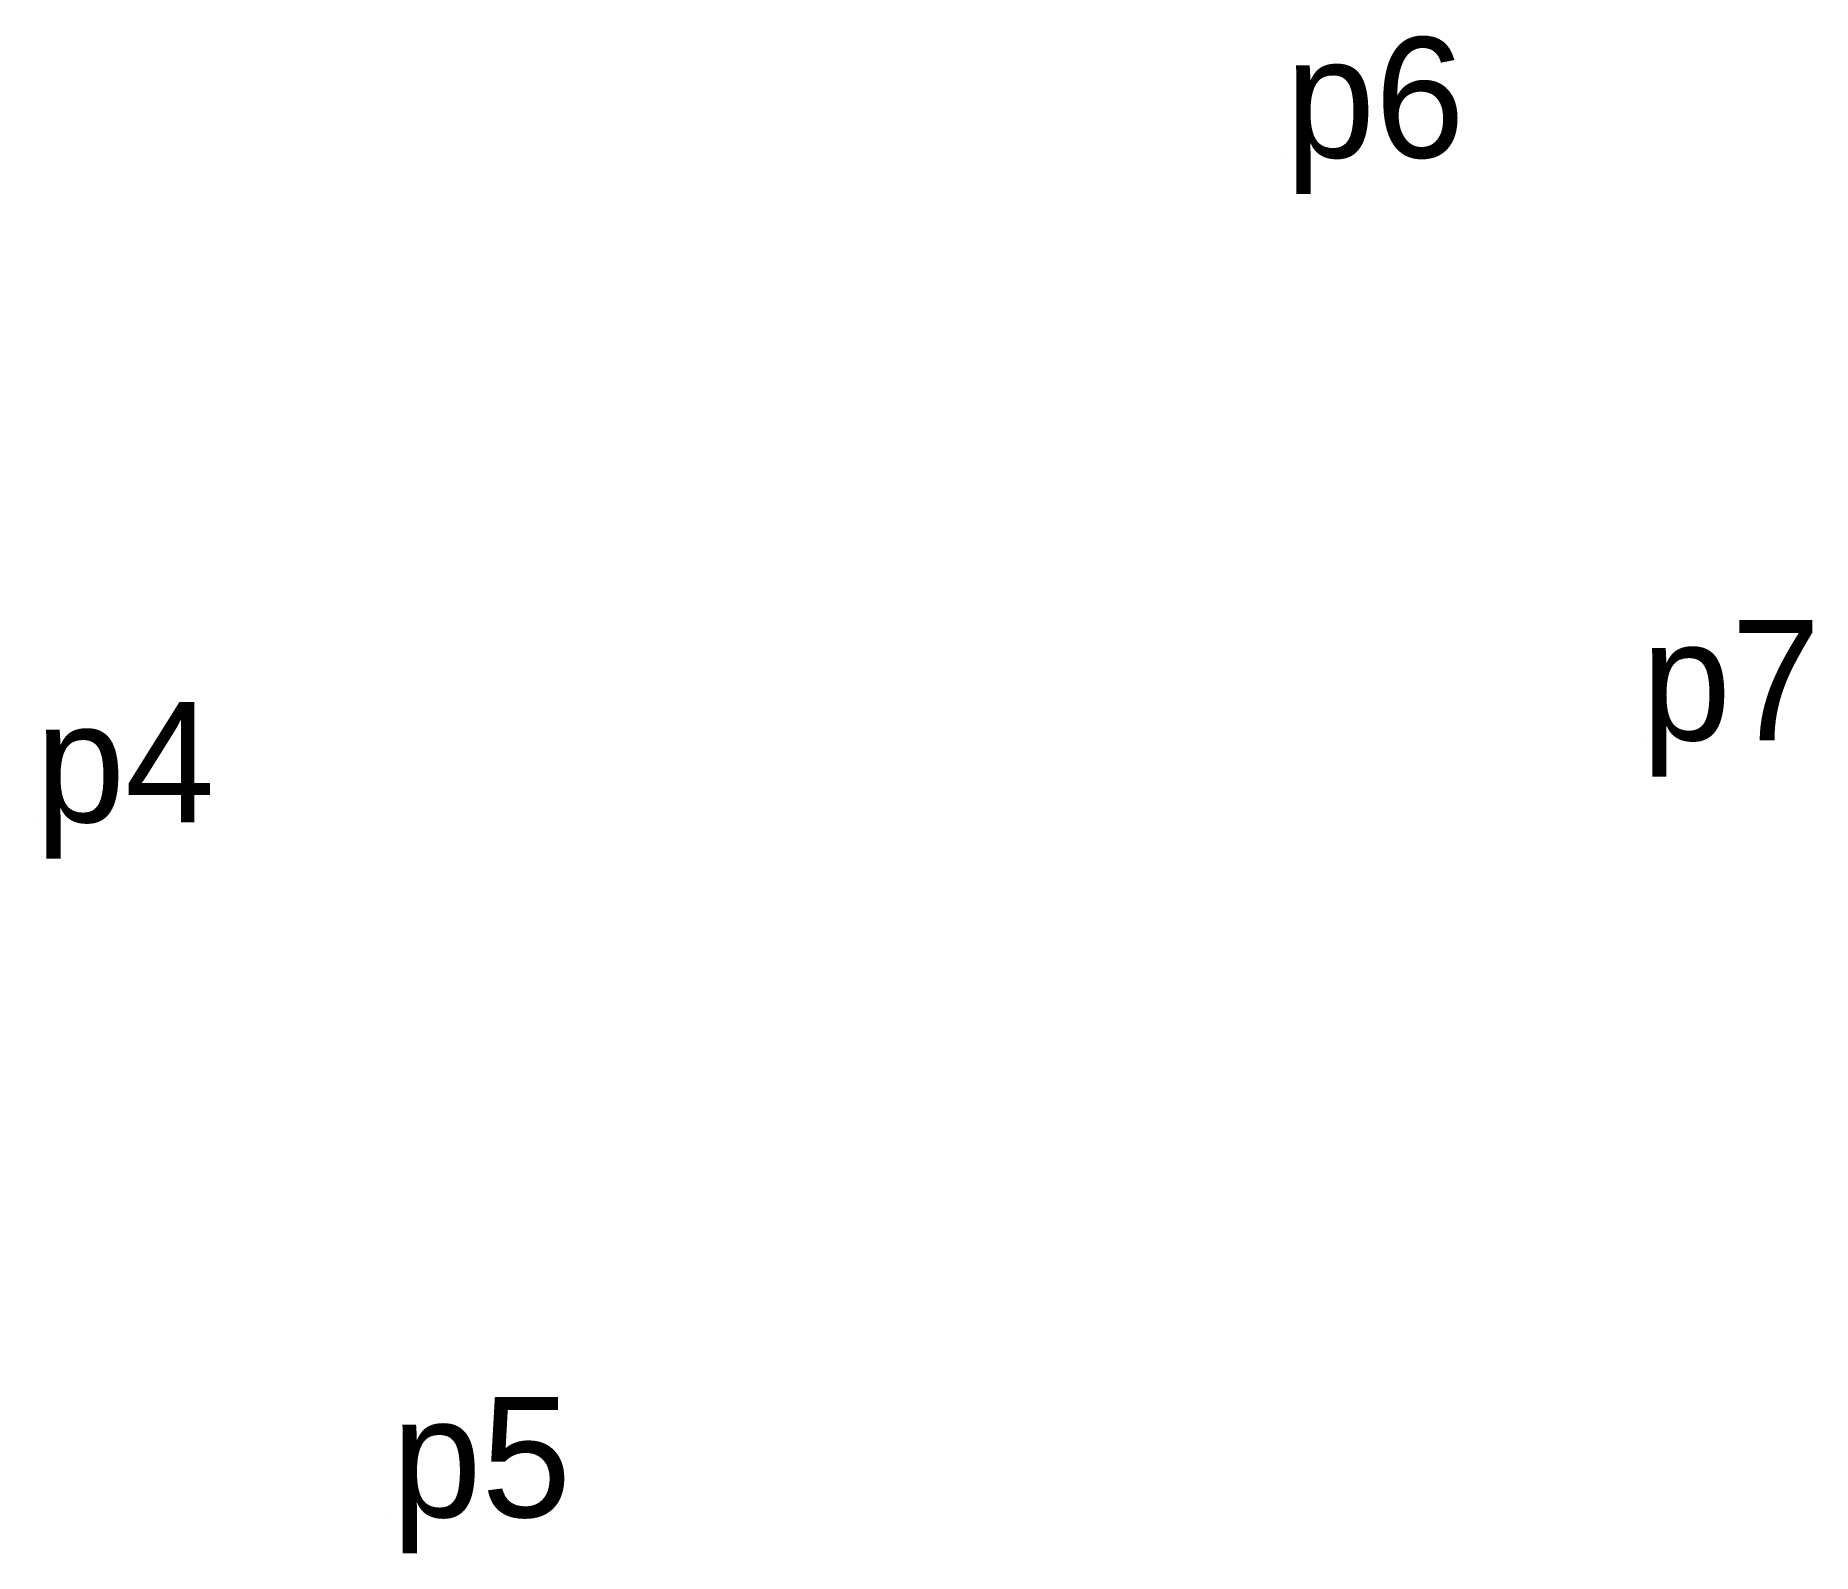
# Model space of a CAD drawing. Extents: x 536140 to 546166, y 1828105 to 1838026.
# Drawn here: x 536428.78 to 536455.35, y 1836688.79 to 1836711.5 of the extents above.
import ezdxf

# ---------------------------------------------------------------- set-up
doc = ezdxf.new("R2010")
doc.units = 0
doc.layers.add('Level 12', color=7, linetype='Continuous')
doc.layers.add('Level 7', color=7, linetype='Continuous')

msp = doc.modelspace()

# ---------------------------------------------------------------- linework, layer by layer
at = {"layer": 'Level 7'}
for p, q in [((536447.474, 1836709.67), (536447.474, 1836709.67)), ((536452.79644, 1836700.9548), (536452.79644, 1836700.9548)), ((536428.784, 1836699.729), (536428.784, 1836699.729)), ((536434.11357, 1836689.33374), (536434.11357, 1836689.33374))]:
    msp.add_line(p, q, dxfattribs=at)

# ---------------------------------------------------------------- texts
at = {"layer": 'Level 12'}
for s, p in [('p6', (536447.474, 1836709.67)), ('p7', (536452.79644, 1836700.9548)), ('p4', (536428.784, 1836699.729)), ('p5', (536434.11357, 1836689.33374))]:
    msp.add_text(s, height=1.8, dxfattribs=at).set_placement(p)

doc.saveas('drawing.dxf')
